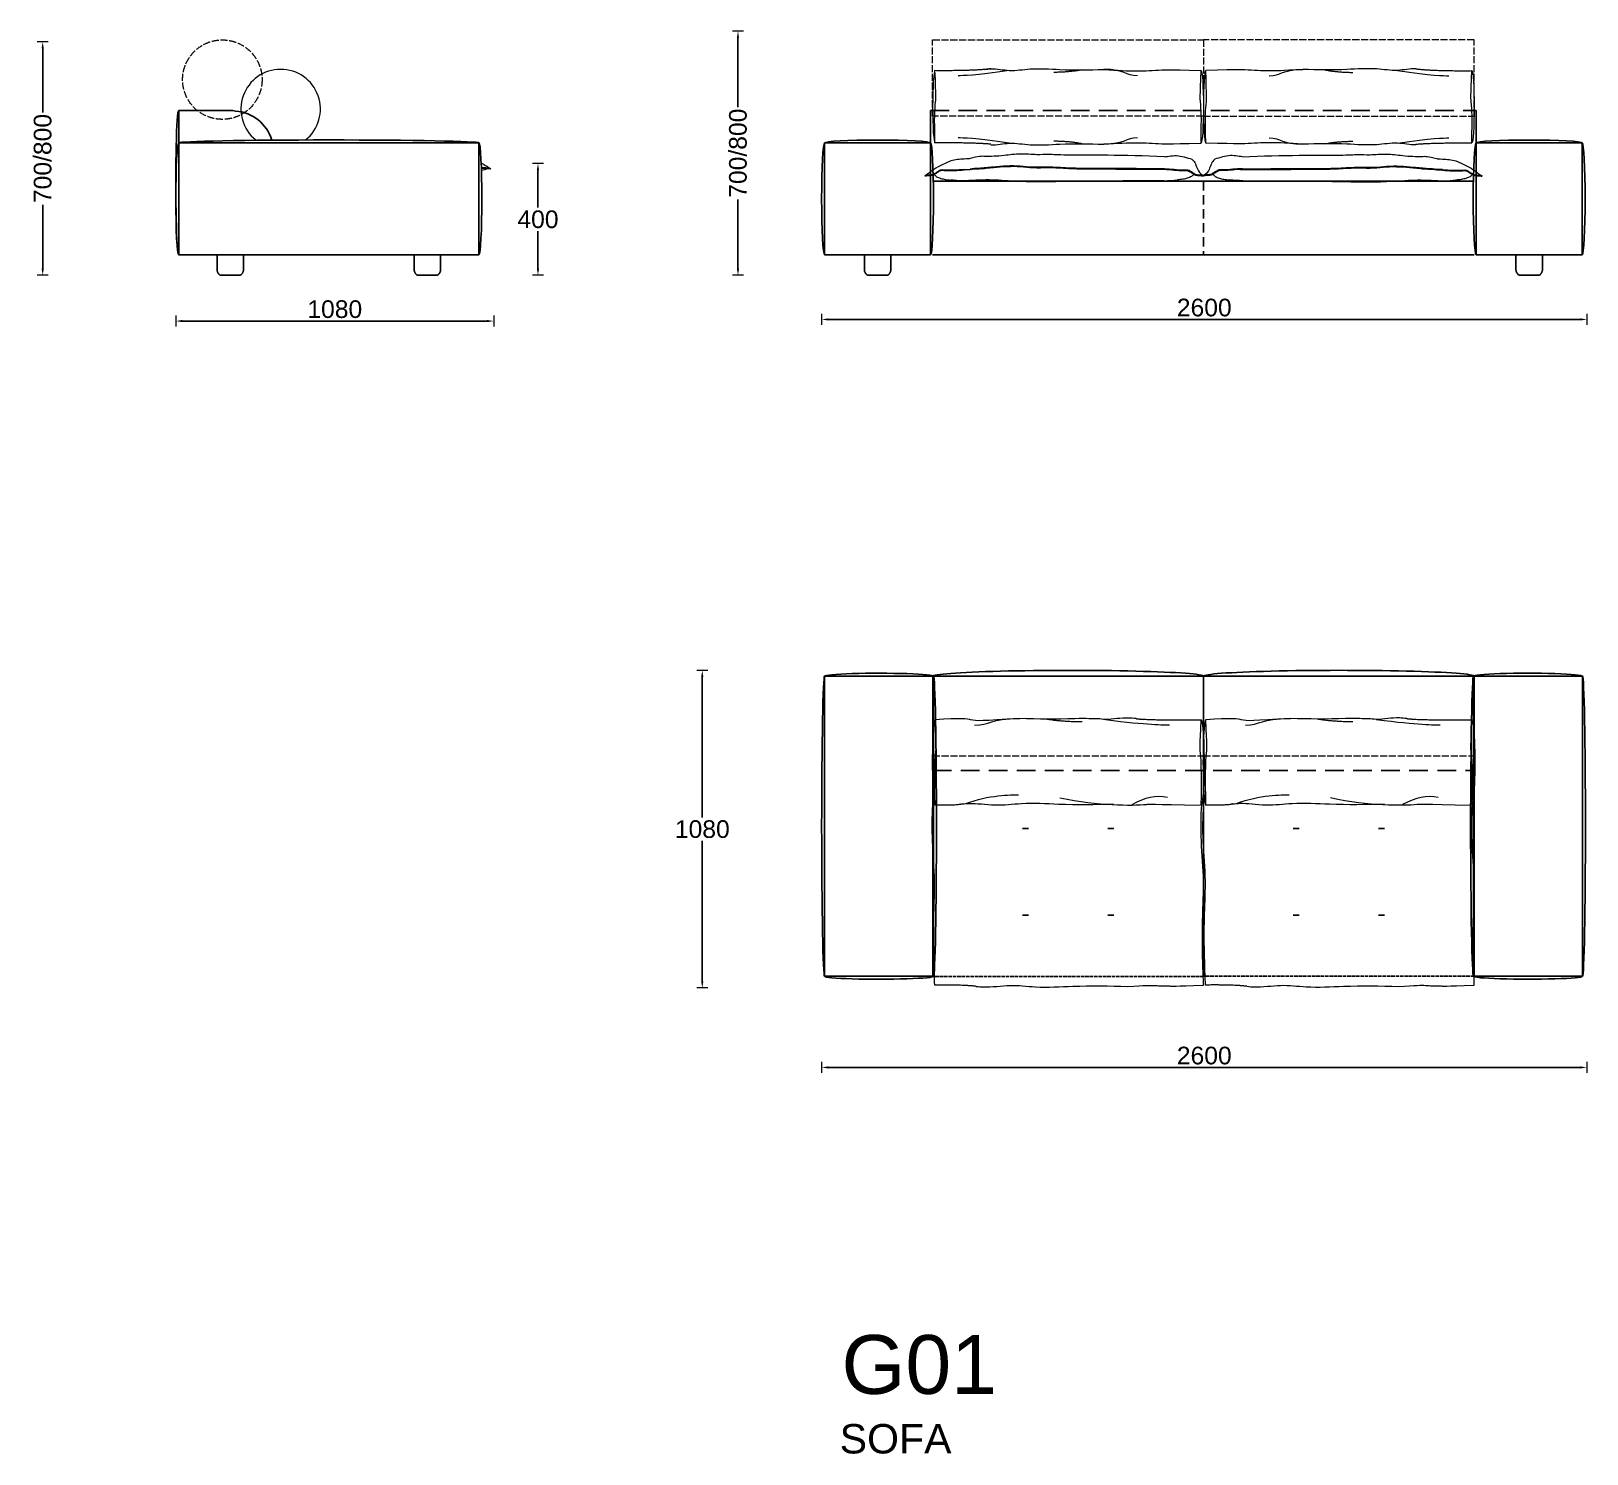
# Model space of a CAD drawing. Header units: millimetres. Extents: x 6668 to 47386, y -6732 to 35544.
# Drawn here: x 6800 to 12087, y 4254 to 9090 of the extents above; entities that cross this region are included whole.
import ezdxf

# ---------------------------------------------------------------- set-up
doc = ezdxf.new("R2010")
doc.units = ezdxf.units.MM
doc.linetypes.add('ACAD_ISO02W100', pattern=[15, 12, -3])
doc.linetypes.add('NASCOSTA', pattern=[9.525, 6.35, -3.175])
for name, color, linetype in [('_ARREDO', 7, 'Continuous'), ('LINEA', 7, 'Continuous'), ('TESTO', 1, 'Continuous')]:
    doc.layers.add(name, color=color, linetype=linetype)
for name, color, linetype, lineweight in [('_CUSCINO SEDUTA', 8, 'Continuous', 9), ('_QUOTE', 1, 'Continuous', 9), ('_RULLO', 8, 'Continuous', 9)]:
    doc.layers.add(name, color=color, linetype=linetype, lineweight=lineweight)
doc.styles.add('Arial', font='arial.ttf')
doc.styles.get("Standard").update_dxf_attribs({"font": 'arial.ttf'})
doc.dimstyles.new('1_1', dxfattribs={"dimscale": 15, "dimtxt": 4, "dimasz": 1.5, "dimexe": 1.25, "dimexo": 2, "dimtad": 1, "dimtih": 1, "dimtoh": 1, "dimdec": 0, "dimtxsty": 'Standard', "dimcen": 2.5, "dimclrd": 256, "dimclre": 256, "dimclrt": 256, "dimadec": 0, "dimazin": 0, "dimtfac": 1, "dimtdec": 0, "dimtmove": 0, "dimatfit": 3, "dimfxl": 1.25, "dimfxlon": 1, "dimlwe": 0, "dimarcsym": 0})

# ---------------------------------------------------------------- blocks, each defined once
blk = doc.blocks.new('armrest_38')
at = {"layer": '_ARREDO'}
for p, q in [((-19, -101.99), (-19, 0.01)), ((-19, -0.01), (18, 0.01)), ((18, -101.99), (18, 0.01)), ((-19, -101.99), (18, -101.99))]:
    blk.add_line(p, q, dxfattribs=at)
at = {"layer": '_ARREDO', "extrusion": (0, 0, -1)}
for centre, major_axis, ratio, start_param, end_param in [((-19, -50.99), (0, 51), 0.019608, 3.141593, 6.283185), ((-0.5, -101.99), (-18.5, 0), 0.054047, 3.14149, 6.304844)]:
    blk.add_ellipse(centre, major_axis=major_axis, ratio=ratio, start_param=start_param, end_param=end_param, dxfattribs=at)
at = {"layer": '_ARREDO'}
for centre, major_axis, ratio, start_param, end_param in [((-0.5, 0.01), (18.5, 0), 0.054047, -0.000103, 3.163251), ((18, -50.99), (0, 51), 0.019608, 3.141593, 6.283185)]:
    blk.add_ellipse(centre, major_axis=major_axis, ratio=ratio, start_param=start_param, end_param=end_param, dxfattribs=at)
blk = doc.blocks.new('*D324')
at = {"layer": '_QUOTE', "lineweight": 0, "transparency": 16777216}
for p, q in [((7291.6, 8122.9), (7291.6, 8085.4)), ((8371.9, 8122.9), (8371.9, 8085.4))]:
    blk.add_line(p, q, dxfattribs=at)
at = {"layer": '_QUOTE', "lineweight": -2, "transparency": 16777216}
blk.add_line((7314.1, 8104.1), (8349.4, 8104.1), dxfattribs=at)
at = {"layer": '_QUOTE', "transparency": 16777216}
for points in [[(7314.1, 8107.9), (7314.1, 8100.4), (7291.6, 8104.1)], [(8349.4, 8107.9), (8349.4, 8100.4), (8371.9, 8104.1)]]:
    blk.add_solid(points, dxfattribs=at)
at = {"layer": 'Defpoints', "color": 0, "transparency": 16777216}
for p in [(8371.9, 8617.3), (7291.6, 8574.8), (8371.9, 8104.1)]:
    blk.add_point(p, dxfattribs=at)
at = {"layer": '_QUOTE', "transparency": 16777216, "insert": (7831.8, 8144.2), "char_height": 60, "attachment_point": 5}
blk.add_mtext('1080', dxfattribs=at)
blk = doc.blocks.new('*D216')
at = {"layer": '_QUOTE', "lineweight": 0, "transparency": 16777216}
for p, q in [((9486.3, 5586), (9486.3, 5548.5)), ((12086.6, 5586), (12086.6, 5548.5))]:
    blk.add_line(p, q, dxfattribs=at)
at = {"layer": '_QUOTE', "lineweight": -2, "transparency": 16777216}
blk.add_line((9508.8, 5567.3), (12064.1, 5567.3), dxfattribs=at)
at = {"layer": '_QUOTE', "transparency": 16777216}
for points in [[(9508.8, 5571), (9508.8, 5563.5), (9486.3, 5567.3)], [(12064.1, 5571), (12064.1, 5563.5), (12086.6, 5567.3)]]:
    blk.add_solid(points, dxfattribs=at)
at = {"layer": 'Defpoints', "color": 0, "transparency": 16777216}
for p in [(9486.3, 6387.1), (12086.6, 6387.3), (12086.6, 5567.3)]:
    blk.add_point(p, dxfattribs=at)
at = {"layer": '_QUOTE', "transparency": 16777216, "insert": (10786.4, 5607.3), "char_height": 60, "attachment_point": 5}
blk.add_mtext('2600', dxfattribs=at)
blk = doc.blocks.new('*D217')
at = {"layer": '_QUOTE', "lineweight": 0, "transparency": 16777216}
for p, q in [((9486.3, 8128.4), (9486.3, 8090.9)), ((12086.6, 8128.4), (12086.6, 8090.9))]:
    blk.add_line(p, q, dxfattribs=at)
at = {"layer": '_QUOTE', "lineweight": -2, "transparency": 16777216}
blk.add_line((9508.8, 8109.6), (12064.1, 8109.6), dxfattribs=at)
at = {"layer": '_QUOTE', "transparency": 16777216}
for points in [[(9508.8, 8113.4), (9508.8, 8105.9), (9486.3, 8109.6)], [(12064.1, 8113.4), (12064.1, 8105.9), (12086.6, 8109.6)]]:
    blk.add_solid(points, dxfattribs=at)
at = {"layer": 'Defpoints', "color": 0, "transparency": 16777216}
for p in [(9486.3, 8929.4), (12086.6, 8929.6), (12086.6, 8109.6)]:
    blk.add_point(p, dxfattribs=at)
at = {"layer": '_QUOTE', "transparency": 16777216, "insert": (10786.4, 8149.7), "char_height": 60, "attachment_point": 5}
blk.add_mtext('2600', dxfattribs=at)
blk = doc.blocks.new('*D218')
at = {"layer": '_QUOTE', "lineweight": 0, "transparency": 16777216}
for p, q in [((9099.4, 6916.8), (9061.9, 6916.8)), ((9099.4, 5837.3), (9061.9, 5837.3))]:
    blk.add_line(p, q, dxfattribs=at)
at = {"layer": '_QUOTE', "lineweight": -2, "transparency": 16777216}
for p, q in [((9080.7, 6894.3), (9080.7, 6417.1)), ((9080.7, 5859.8), (9080.7, 6337))]:
    blk.add_line(p, q, dxfattribs=at)
at = {"layer": '_QUOTE', "transparency": 16777216}
for points in [[(9076.9, 6894.3), (9084.4, 6894.3), (9080.7, 6916.8)], [(9076.9, 5859.8), (9084.4, 5859.8), (9080.7, 5837.3)]]:
    blk.add_solid(points, dxfattribs=at)
at = {"layer": 'Defpoints', "color": 0, "transparency": 16777216}
for p in [(10348.1, 6916.8), (9080.7, 5837.3), (10213.2, 5837.3)]:
    blk.add_point(p, dxfattribs=at)
at = {"layer": '_QUOTE', "transparency": 16777216, "insert": (9080.7, 6377), "char_height": 60, "attachment_point": 5}
blk.add_mtext('1080', dxfattribs=at)
blk = doc.blocks.new('*D353')
at = {"layer": '_QUOTE', "lineweight": 0, "transparency": 16777216}
for p, q in [((6858.1, 9053.5), (6820.6, 9053.5)), ((6858.1, 8259.7), (6820.6, 8259.7))]:
    blk.add_line(p, q, dxfattribs=at)
at = {"layer": '_QUOTE', "lineweight": -2, "transparency": 16777216}
for p, q in [((6839.3, 9031), (6839.3, 8813.5)), ((6839.3, 8282.2), (6839.3, 8499.7))]:
    blk.add_line(p, q, dxfattribs=at)
at = {"layer": '_QUOTE', "transparency": 16777216}
for points in [[(6835.6, 9031), (6843.1, 9031), (6839.3, 9053.5)], [(6835.6, 8282.2), (6843.1, 8282.2), (6839.3, 8259.7)]]:
    blk.add_solid(points, dxfattribs=at)
at = {"layer": 'Defpoints', "color": 0, "transparency": 16777216}
for p in [(7409.4, 9053.5), (6839.3, 8259.7), (7636.8, 8259.7)]:
    blk.add_point(p, dxfattribs=at)
at = {"layer": '_QUOTE', "transparency": 16777216, "insert": (6839.3, 8656.6), "char_height": 60, "attachment_point": 5, "rotation": 90}
blk.add_mtext('700/800', dxfattribs=at)
blk = doc.blocks.new('*D258')
at = {"layer": '_QUOTE', "lineweight": 0, "transparency": 16777216}
for p, q in [((9220.7, 9089.6), (9183.2, 9089.6)), ((9220.7, 8259.7), (9183.2, 8259.7))]:
    blk.add_line(p, q, dxfattribs=at)
at = {"layer": '_QUOTE', "lineweight": -2, "transparency": 16777216}
for p, q in [((9202, 9067.1), (9202, 8831.5)), ((9202, 8282.2), (9202, 8517.8))]:
    blk.add_line(p, q, dxfattribs=at)
at = {"layer": '_QUOTE', "transparency": 16777216}
for points in [[(9198.2, 9067.1), (9205.7, 9067.1), (9202, 9089.6)], [(9198.2, 8282.2), (9205.7, 8282.2), (9202, 8259.7)]]:
    blk.add_solid(points, dxfattribs=at)
at = {"layer": 'Defpoints', "color": 0, "transparency": 16777216}
for p in [(9772.1, 9089.6), (9202, 8259.7), (9964.4, 8259.7)]:
    blk.add_point(p, dxfattribs=at)
at = {"layer": '_QUOTE', "transparency": 16777216, "insert": (9202, 8674.7), "char_height": 60, "attachment_point": 5, "rotation": 90}
blk.add_mtext('700/800', dxfattribs=at)
blk = doc.blocks.new('*D231')
at = {"layer": '_QUOTE', "lineweight": 0, "transparency": 16777216}
for p, q in [((8541.1, 8639.7), (8503.6, 8639.7)), ((8541.1, 8259.7), (8503.6, 8259.7))]:
    blk.add_line(p, q, dxfattribs=at)
at = {"layer": '_QUOTE', "lineweight": -2, "transparency": 16777216}
for p, q in [((8522.3, 8617.2), (8522.3, 8489.7)), ((8522.3, 8282.2), (8522.3, 8409.7))]:
    blk.add_line(p, q, dxfattribs=at)
at = {"layer": '_QUOTE', "transparency": 16777216}
for points in [[(8518.6, 8617.2), (8526.1, 8617.2), (8522.3, 8639.7)], [(8518.6, 8282.2), (8526.1, 8282.2), (8522.3, 8259.7)]]:
    blk.add_solid(points, dxfattribs=at)
at = {"layer": 'Defpoints', "color": 0, "transparency": 16777216}
for p in [(9503.3, 8639.7), (8522.3, 8259.7), (9503.3, 8259.7)]:
    blk.add_point(p, dxfattribs=at)
at = {"layer": '_QUOTE', "transparency": 16777216, "insert": (8522.3, 8449.7), "char_height": 60, "attachment_point": 5}
blk.add_mtext('400', dxfattribs=at)
blk = doc.blocks.new('PIEDINO MIAMI SOFT_PANAMA H7CM')
at = {"color": 0, "linetype": 'ByBlock', "lineweight": -2}
for points in [[(45, 0), (-45, 0)], [(-45, 0), (-45, -50.4)], [(-45, -50.4), (-45, -51.2), (-44.9, -52), (-44.8, -52.9), (-44.7, -53.7), (-44.5, -54.5), (-44.4, -55.3), (-44.2, -56.1), (-43.9, -56.9), (-43.7, -57.7), (-43.4, -58.5), (-43.1, -59.3), (-42.7, -60), (-42.4, -60.8), (-42, -61.5), (-41.6, -62.2), (-41.1, -63), (-40.7, -63.6), (-40.2, -64.3), (-39.7, -65), (-39.1, -65.6), (-38.6, -66.2), (-38, -66.8), (-37.4, -67.4), (-36.8, -68), (-36.1, -68.5), (-35.5, -69), (-34.8, -69.5), (-34.1, -70)], [(34.1, -70), (34.8, -69.5), (35.5, -69), (36.1, -68.5), (36.8, -68), (37.4, -67.4), (38, -66.8), (38.6, -66.2), (39.1, -65.6), (39.7, -65), (40.2, -64.3), (40.7, -63.6), (41.1, -63), (41.6, -62.2), (42, -61.5), (42.4, -60.8), (42.7, -60), (43.1, -59.3), (43.4, -58.5), (43.7, -57.7), (43.9, -56.9), (44.2, -56.1), (44.4, -55.3), (44.5, -54.5), (44.7, -53.7), (44.8, -52.9), (44.9, -52), (45, -51.2), (45, -50.4)], [(45, -50.4), (45, 0)], [(-34.1, -70), (34.1, -70)]]:
    blk.add_lwpolyline(points, dxfattribs=at)

msp = doc.modelspace()

# ---------------------------------------------------------------- linework, layer by layer
at = {"layer": '_ARREDO'}
for p, q in [((7301.6, 8819.4), (7301.6, 8329.7)), ((7301.6, 8819.4), (7463, 8819.4)), ((9856.3, 8709.5), (9856.3, 8819.4)), ((11710.5, 8819.4), (11710.5, 8709.5)), ((8321.6, 8709.7), (7301.6, 8709.7)), ((7301.6, 8709.7), (7301.6, 8329.7)), ((8321.6, 8709.7), (8321.6, 8329.7)), ((9856.3, 8709.5), (9496.3, 8709.5)), ((9496.3, 8709.5), (9496.3, 8329.7)), ((9496.3, 8329.7), (9496.3, 8709.5)), ((9496.3, 8709.5), (9856.3, 8709.5)), ((9856.3, 8709.5), (9856.3, 8329.7)), ((9856.3, 8709.5), (9856.3, 8329.7)), ((11710.5, 8709.5), (12070.5, 8709.5)), ((11710.5, 8709.5), (11710.5, 8329.7)), ((12070.5, 8709.5), (11710.5, 8709.5)), ((11710.5, 8709.5), (11710.5, 8329.7)), ((12070.5, 8709.5), (12070.5, 8329.7)), ((12070.5, 8329.7), (12070.5, 8709.5)), ((9863.4, 8579.7), (10783.4, 8579.7)), ((11703.4, 8579.7), (10783.4, 8579.7)), ((9856.3, 8329.7), (9496.3, 8329.7)), ((9863.4, 8329.7), (10783.4, 8329.7)), ((11703.4, 8329.7), (10783.4, 8329.7)), ((11710.5, 8329.7), (12070.5, 8329.7))]:
    msp.add_line(p, q, dxfattribs=at)
at = {"layer": '_ARREDO', "linetype": 'NASCOSTA', "ltscale": 10}
msp.add_line((9856.3, 8819.4), (11710.5, 8819.4), dxfattribs=at)
at = {"layer": '_ARREDO', "linetype": 'NASCOSTA', "ltscale": 5}
msp.add_line((10783.4, 8579.7), (10783.4, 8329.7), dxfattribs=at)
at = {"layer": '_ARREDO', "linetype": 'ACAD_ISO02W100'}
for p, q in [((10783.9, 5876.9), (9863.9, 5876.9)), ((11703.9, 5877), (10783.9, 5877))]:
    msp.add_line(p, q, dxfattribs=at)
at = {"layer": '_ARREDO'}
for points in [[(7301.6, 8819.4), (7485.4, 8819.4)], [(7495, 8817.9), (7485.4, 8819.4)]]:
    msp.add_lwpolyline(points, dxfattribs=at)
msp.add_lwpolyline([(8321.6, 8329.7), (7301.6, 8329.7), (7301.6, 8709.7), (8321.6, 8709.7)], close=True, dxfattribs=at)
at = {"layer": '_ARREDO', "linetype": 'NASCOSTA', "ltscale": 10}
msp.add_lwpolyline([(9863.9, 6576.7), (11705.5, 6576.7)], dxfattribs=at)
at = {"layer": '_ARREDO'}
msp.add_arc((7484.7, 8680), 138.3, 16.3327, 85.719, dxfattribs=at)
for centre, major_axis, ratio, start_param, end_param in [((7301.6, 8574.8), (0, 244.6), 0.040884, 0, 3.141593), ((11710.5, 8519.6), (0, -189.9), 0.052652, 3.141593, 6.283185), ((11890.5, 8709.5), (-180, 0), 0.055556, 3.141593, 6.283185), ((12070.5, 8519.6), (0, 189.9), 0.052652, 3.141593, 6.283185)]:
    msp.add_ellipse(centre, major_axis=major_axis, ratio=ratio, start_param=start_param, end_param=end_param, dxfattribs=at)
at = {"layer": '_ARREDO', "extrusion": (0, 0, -1)}
for centre, major_axis, ratio in [((7301.6, 8519.7), (0, 190), 0.052632), ((7811.6, 8709.7), (510, 0), 0.019608), ((8321.6, 8519.7), (0, -190), 0.052632), ((9496.3, 8519.6), (0, 189.9), 0.052652), ((9676.3, 8709.5), (180, 0), 0.055556), ((9856.3, 8519.6), (0, -189.9), 0.052652)]:
    msp.add_ellipse(centre, major_axis=major_axis, ratio=ratio, start_param=3.141593, end_param=6.283185, dxfattribs=at)
at = {"layer": '_CUSCINO SEDUTA'}
for p, q in [((9970.7, 8619.3), (9990.4, 8620.7)), ((11596.1, 8619.3), (11576.4, 8620.7))]:
    msp.add_line(p, q, dxfattribs=at)
for points in [[(10162, 8671.7), (10143.3, 8671.5), (10124.8, 8668.7), (10106, 8666.7)], [(10217.4, 8669.6), (10198.9, 8669.9), (10180.4, 8672.1), (10162, 8671.7)], [(10258.7, 8670.1), (10245, 8670.3), (10231.3, 8669.5), (10217.4, 8669.6)], [(10320.8, 8668.3), (10287.3, 8668.8), (10273, 8670), (10258.7, 8670.1)], [(11246, 8668.3), (11279.5, 8668.8), (11293.8, 8670), (11308.1, 8670.1)], [(11308.1, 8670.1), (11321.8, 8670.3), (11335.5, 8669.5), (11349.4, 8669.6)], [(11349.4, 8669.6), (11367.9, 8669.9), (11386.4, 8672.1), (11404.8, 8671.7)], [(11404.8, 8671.7), (11423.5, 8671.5), (11442, 8668.7), (11460.8, 8666.7)], [(8330.5, 8641.2), (8333.7, 8639.4), (8336.2, 8637.8), (8338.7, 8636.2)], [(8330.8, 8626.7), (8335.1, 8625.9), (8340.2, 8625.9), (8345, 8625.6)], [(8330.9, 8624.3), (8335.2, 8623.6), (8340.2, 8623.5), (8345, 8623.2)], [(8353.4, 8622.7), (8345, 8618.8), (8337.6, 8616.7), (8331, 8615.3)], [(8338.7, 8636.2), (8346.4, 8631.4), (8354.2, 8626.6), (8361.9, 8621.8)], [(8345, 8625.6), (8349.2, 8625.4), (8353.3, 8625), (8357.3, 8624.6)], [(8345, 8623.2), (8350.8, 8623), (8356.3, 8622.4), (8361.9, 8621.9)], [(9925.6, 8648.9), (9872.6, 8624.5), (9864.1, 8617.6), (9855.4, 8610.9)], [(9892, 8617.3), (9888.4, 8616.6), (9885.3, 8614.7), (9882.4, 8612.9)], [(9902.8, 8617.4), (9899, 8617.6), (9895.3, 8617.9), (9892, 8617.3)], [(9970.7, 8619.3), (9948.5, 8617.4), (9926.3, 8616), (9902.8, 8617.4)], [(9970.7, 8654.8), (9955.2, 8653.8), (9939.9, 8652.3), (9925.6, 8648.9)], [(9990.4, 8656.1), (9986.8, 8655.9), (9983.1, 8655.7), (9970.7, 8654.8)], [(9990.4, 8618.6), (9986.8, 8618.3), (9983.1, 8618), (9970.7, 8616.9)], [(10041.6, 8663.7), (10029.5, 8664.2), (10019.7, 8665.4), (9990.4, 8656.1)], [(10019.8, 8623.2), (10010, 8622.9), (10000.2, 8623), (9990.4, 8620.7)], [(10021.1, 8620.8), (10010.9, 8620.4), (10000.7, 8620.6), (9990.4, 8618.6)], [(10068.9, 8627.6), (10052.5, 8625.9), (10036.2, 8623.8), (10019.8, 8623.2)], [(10070.3, 8625.2), (10053.9, 8623.5), (10037.6, 8621.4), (10021.1, 8620.8)], [(10106, 8666.7), (10083, 8664.3), (10059.8, 8663.1), (10041.6, 8663.7)], [(10160.7, 8630.5), (10130.2, 8632.5), (10099.3, 8630.7), (10068.9, 8627.6)], [(10162, 8628), (10131.6, 8630.1), (10100.7, 8628.3), (10070.3, 8625.2)], [(10202.9, 8627), (10188.8, 8627.7), (10174.8, 8629.5), (10160.7, 8630.5)], [(10204.3, 8624.6), (10190.1, 8625.3), (10176.1, 8627.1), (10162, 8628)], [(10254, 8627), (10236.9, 8627), (10219.8, 8626.3), (10202.9, 8627)], [(10255.3, 8624.6), (10238.2, 8624.6), (10221.2, 8623.8), (10204.3, 8624.6)], [(10324.1, 8624.3), (10300.7, 8625.7), (10277.4, 8627.1), (10254, 8627)], [(10325.5, 8621.9), (10302, 8623.2), (10278.8, 8624.6), (10255.3, 8624.6)], [(10650.8, 8662.7), (10514.6, 8669.1), (10383.7, 8667.4), (10320.8, 8668.3)], [(10650.8, 8622), (10361.9, 8622.2), (10342.9, 8623.2), (10324.1, 8624.3)], [(10658.3, 8619.6), (10367.3, 8619.6), (10346.3, 8620.7), (10325.5, 8621.9)], [(10650.8, 8662.7), (10665.6, 8662.7), (10680.1, 8668.4), (10698.5, 8666.1)], [(10650.8, 8622), (10672.1, 8622.3), (10694.8, 8617.4), (10718.7, 8618.4)], [(10658.3, 8619.6), (10671.7, 8619.8), (10693.9, 8615), (10717.4, 8616)], [(10698.5, 8666.1), (10707.1, 8665), (10716.6, 8662.2), (10724.6, 8660.1)], [(10718.7, 8618.4), (10722.5, 8618.6), (10726.2, 8618.8), (10729.4, 8618.2)], [(10724.6, 8660.1), (10734.9, 8657.4), (10743.1, 8655.9), (10748.7, 8650.4)], [(10729.4, 8618.2), (10733.1, 8617.5), (10736.2, 8615.6), (10739.1, 8613.9)], [(10748.7, 8650.4), (10757.1, 8642.3), (10760, 8625.5), (10766.4, 8614.7)], [(10818.1, 8650.4), (10809.7, 8642.3), (10806.8, 8625.5), (10800.4, 8614.7)], [(10842.2, 8660.1), (10831.9, 8657.4), (10823.7, 8655.9), (10818.1, 8650.4)], [(10837.4, 8618.2), (10833.7, 8617.5), (10830.6, 8615.6), (10827.7, 8613.9)], [(10848.1, 8618.4), (10844.3, 8618.6), (10840.6, 8618.8), (10837.4, 8618.2)], [(10868.3, 8666.1), (10859.7, 8665), (10850.2, 8662.2), (10842.2, 8660.1)], [(10916, 8622), (10894.7, 8622.3), (10872, 8617.4), (10848.1, 8618.4)], [(10908.5, 8619.6), (10895.1, 8619.8), (10872.9, 8615), (10849.4, 8616)], [(10916, 8662.7), (10901.2, 8662.7), (10886.7, 8668.4), (10868.3, 8666.1)], [(10908.5, 8619.6), (11199.5, 8619.6), (11220.5, 8620.7), (11241.3, 8621.9)], [(10916, 8662.7), (11052.2, 8669.1), (11183.1, 8667.4), (11246, 8668.3)], [(10916, 8622), (11204.9, 8622.2), (11223.9, 8623.2), (11242.7, 8624.3)], [(11241.3, 8621.9), (11264.8, 8623.2), (11288, 8624.6), (11311.5, 8624.6)], [(11242.7, 8624.3), (11266.1, 8625.7), (11289.4, 8627.1), (11312.8, 8627)], [(11311.5, 8624.6), (11328.6, 8624.6), (11345.6, 8623.8), (11362.5, 8624.6)], [(11312.8, 8627), (11329.9, 8627), (11347, 8626.3), (11363.9, 8627)], [(11362.5, 8624.6), (11376.7, 8625.3), (11390.7, 8627.1), (11404.8, 8628)], [(11363.9, 8627), (11378, 8627.7), (11392, 8629.5), (11406.1, 8630.5)], [(11404.8, 8628), (11435.2, 8630.1), (11466.1, 8628.3), (11496.5, 8625.2)], [(11406.1, 8630.5), (11436.6, 8632.5), (11467.5, 8630.7), (11497.9, 8627.6)], [(11460.8, 8666.7), (11483.8, 8664.3), (11507, 8663.1), (11525.2, 8663.7)], [(11496.5, 8625.2), (11512.9, 8623.5), (11529.2, 8621.4), (11545.7, 8620.8)], [(11497.9, 8627.6), (11514.3, 8625.9), (11530.6, 8623.8), (11547, 8623.2)], [(11525.2, 8663.7), (11537.3, 8664.2), (11547.1, 8665.4), (11576.4, 8656.1)], [(11545.7, 8620.8), (11555.9, 8620.4), (11566.1, 8620.6), (11576.4, 8618.6)], [(11547, 8623.2), (11556.8, 8622.9), (11566.6, 8623), (11576.4, 8620.7)], [(11576.4, 8656.1), (11580, 8655.9), (11583.7, 8655.7), (11596.1, 8654.8)], [(11576.4, 8618.6), (11580, 8618.3), (11583.7, 8618), (11596.1, 8616.9)], [(11596.1, 8654.8), (11611.6, 8653.8), (11626.9, 8652.3), (11641.2, 8648.9)], [(11596.1, 8619.3), (11618.3, 8617.4), (11640.5, 8616), (11664, 8617.4)], [(11641.2, 8648.9), (11694.2, 8624.5), (11702.7, 8617.6), (11711.4, 8610.9)], [(11664, 8617.4), (11667.8, 8617.6), (11671.5, 8617.9), (11674.8, 8617.3)], [(11674.8, 8617.3), (11678.4, 8616.6), (11681.5, 8614.7), (11684.4, 8612.9)], [(9855.4, 8610.9), (9849.1, 8606), (9842.7, 8601.3), (9836.4, 8596.5)], [(9850.3, 8600.3), (9845.5, 8600), (9840.9, 8599.4), (9836.4, 8598.9)], [(9850.3, 8597.9), (9845.5, 8597.6), (9840.9, 8597.1), (9836.4, 8596.5)], [(9863.5, 8601.8), (9859.7, 8600.6), (9854.8, 8600.6), (9850.3, 8600.3)], [(9863.5, 8599.5), (9859.7, 8598.3), (9854.8, 8598.2), (9850.3, 8597.9)], [(9872.7, 8606.9), (9869.9, 8605), (9867.1, 8602.9), (9863.5, 8601.8)], [(9872.7, 8604.6), (9869.9, 8602.7), (9867.1, 8600.6), (9863.5, 8599.5)], [(9869.7, 8602.5), (9871.6, 8599.7), (9873.7, 8596.9), (9876.9, 8594.8)], [(9882.4, 8612.9), (9879, 8610.9), (9875.8, 8609), (9872.7, 8606.9)], [(9882.4, 8610.6), (9879, 8608.6), (9875.8, 8606.7), (9872.7, 8604.6)], [(9876.9, 8594.8), (9880.7, 8592.3), (9886.2, 8590.8), (9891.5, 8589.2)], [(9892, 8615), (9888.4, 8614.3), (9885.3, 8612.3), (9882.4, 8610.6)], [(9891.5, 8589.2), (9896.4, 8587.7), (9901.1, 8586.2), (9906.1, 8585.3)], [(9902.8, 8615), (9899, 8615.3), (9895.3, 8615.6), (9892, 8615)], [(9970.7, 8616.9), (9948.5, 8615), (9926.3, 8613.6), (9902.8, 8615)], [(9906.1, 8585.3), (9912.1, 8584.1), (9918.5, 8583.8), (9925, 8583.5)], [(9964.1, 8580.2), (9951.1, 8581.2), (9938, 8582.3), (9925, 8583.5)], [(10055.3, 8583.6), (10025, 8584), (9994.5, 8582), (9964.1, 8580.2)], [(10141.5, 8579.1), (10112.8, 8580.7), (10084.1, 8583.3), (10055.3, 8583.6)], [(10301.9, 8578), (10248.6, 8576.5), (10194.9, 8576.2), (10141.5, 8579.1)], [(10649.5, 8580.6), (10354.4, 8579.9), (10328.3, 8578.8), (10301.9, 8578)], [(10649.5, 8580.6), (10664.7, 8581.7), (10680, 8583), (10695.2, 8584.3)], [(10714, 8586.1), (10708, 8585), (10701.6, 8584.6), (10695.2, 8584.3)], [(10728.6, 8590), (10723.8, 8588.6), (10719, 8587), (10714, 8586.1)], [(10717.4, 8616), (10721.1, 8616.1), (10724.8, 8616.4), (10728.1, 8615.8)], [(10728.1, 8615.8), (10731.8, 8615.1), (10734.8, 8613.2), (10737.8, 8611.4)], [(10743.2, 8595.6), (10739.5, 8593.1), (10733.9, 8591.6), (10728.6, 8590)], [(10737.8, 8611.4), (10741.2, 8609.4), (10744.3, 8607.5), (10747.5, 8605.4)], [(10739.1, 8613.9), (10742.5, 8611.8), (10745.7, 8609.9), (10748.8, 8607.8)], [(10750.5, 8603.3), (10748.4, 8600.5), (10746.5, 8597.7), (10743.2, 8595.6)], [(10747.5, 8605.4), (10750.2, 8603.5), (10753, 8601.4), (10756.6, 8600.3)], [(10748.8, 8607.8), (10751.6, 8605.9), (10754.4, 8603.8), (10758, 8602.7)], [(10756.6, 8600.3), (10760.5, 8599.1), (10765.2, 8599.1), (10769.8, 8598.8)], [(10758, 8602.7), (10761.8, 8601.5), (10766.6, 8601.5), (10771.2, 8601.2)], [(10766.4, 8614.7), (10771, 8606.9), (10777.4, 8602.1), (10783.8, 8597.3)], [(10769.8, 8598.8), (10774.6, 8598.5), (10779.1, 8597.9), (10783.7, 8597.3)], [(10771.2, 8601.2), (10774, 8601), (10776.9, 8600.7), (10779.7, 8600.4)], [(10800.4, 8614.7), (10795.8, 8606.9), (10789.4, 8602.1), (10783, 8597.3)], [(10797, 8598.8), (10792.2, 8598.5), (10787.7, 8597.9), (10783.1, 8597.3)], [(10795.6, 8601.2), (10792.8, 8601), (10789.9, 8600.7), (10787.1, 8600.4)], [(10808.8, 8602.7), (10805, 8601.5), (10800.2, 8601.5), (10795.6, 8601.2)], [(10810.2, 8600.3), (10806.3, 8599.1), (10801.6, 8599.1), (10797, 8598.8)], [(10818, 8607.8), (10815.2, 8605.9), (10812.4, 8603.8), (10808.8, 8602.7)], [(10819.3, 8605.4), (10816.6, 8603.5), (10813.8, 8601.4), (10810.2, 8600.3)], [(10816.3, 8603.3), (10818.4, 8600.5), (10820.3, 8597.7), (10823.6, 8595.6)], [(10827.7, 8613.9), (10824.3, 8611.8), (10821.1, 8609.9), (10818, 8607.8)], [(10829, 8611.4), (10825.6, 8609.4), (10822.5, 8607.5), (10819.3, 8605.4)], [(10823.6, 8595.6), (10827.3, 8593.1), (10832.9, 8591.6), (10838.2, 8590)], [(10838.7, 8615.8), (10835, 8615.1), (10832, 8613.2), (10829, 8611.4)], [(10838.2, 8590), (10843, 8588.6), (10847.8, 8587), (10852.8, 8586.1)], [(10849.4, 8616), (10845.7, 8616.1), (10842, 8616.4), (10838.7, 8615.8)], [(10852.8, 8586.1), (10858.8, 8585), (10865.2, 8584.6), (10871.6, 8584.3)], [(10917.3, 8580.6), (10902.1, 8581.7), (10886.8, 8583), (10871.6, 8584.3)], [(10917.3, 8580.6), (11212.4, 8579.9), (11238.5, 8578.8), (11264.9, 8578)], [(11264.9, 8578), (11318.2, 8576.5), (11371.9, 8576.2), (11425.3, 8579.1)], [(11425.3, 8579.1), (11454, 8580.7), (11482.7, 8583.3), (11511.5, 8583.6)], [(11511.5, 8583.6), (11541.8, 8584), (11572.3, 8582), (11602.7, 8580.2)], [(11596.1, 8616.9), (11618.3, 8615), (11640.5, 8613.6), (11664, 8615)], [(11602.7, 8580.2), (11615.7, 8581.2), (11628.8, 8582.3), (11641.8, 8583.5)], [(11660.7, 8585.3), (11654.7, 8584.1), (11648.3, 8583.8), (11641.8, 8583.5)], [(11675.3, 8589.2), (11670.4, 8587.7), (11665.7, 8586.2), (11660.7, 8585.3)], [(11664, 8615), (11667.8, 8615.3), (11671.5, 8615.6), (11674.8, 8615)], [(11674.8, 8615), (11678.4, 8614.3), (11681.5, 8612.3), (11684.4, 8610.6)], [(11689.9, 8594.8), (11686.1, 8592.3), (11680.6, 8590.8), (11675.3, 8589.2)], [(11684.4, 8612.9), (11687.8, 8610.9), (11691, 8609), (11694.1, 8606.9)], [(11684.4, 8610.6), (11687.8, 8608.6), (11691, 8606.7), (11694.1, 8604.6)], [(11697.1, 8602.5), (11695.2, 8599.7), (11693.1, 8596.9), (11689.9, 8594.8)], [(11694.1, 8606.9), (11696.9, 8605), (11699.7, 8602.9), (11703.3, 8601.8)], [(11694.1, 8604.6), (11696.9, 8602.7), (11699.7, 8600.6), (11703.3, 8599.5)], [(11703.3, 8601.8), (11707.1, 8600.6), (11712, 8600.6), (11716.5, 8600.3)], [(11703.3, 8599.5), (11707.1, 8598.3), (11712, 8598.2), (11716.5, 8597.9)], [(11711.4, 8610.9), (11717.7, 8606), (11724.1, 8601.3), (11730.4, 8596.5)], [(11716.5, 8600.3), (11721.3, 8600), (11725.9, 8599.4), (11730.4, 8598.9)], [(11716.5, 8597.9), (11721.3, 8597.6), (11725.9, 8597.1), (11730.4, 8596.5)]]:
    msp.add_open_spline(points, degree=3, dxfattribs=at)
at = {"layer": '_RULLO', "linetype": 'ACAD_ISO02W100', "ltscale": 2}
for points in [[(9863.4, 9059.7), (10783.4, 9059.7), (10783.4, 8800.4), (9863.4, 8800.4)], [(11703.4, 9059.7), (10783.4, 9059.7), (10783.4, 8800.4), (11703.4, 8800.4)], [(9863.9, 6896.7), (9863.9, 6626.7), (10783.9, 6626.7), (10783.9, 6896.7)], [(10783.9, 6896.9), (10783.9, 6626.9), (11703.9, 6626.9), (11703.9, 6896.9)]]:
    msp.add_lwpolyline(points, close=True, dxfattribs=at)
msp.add_circle((7449.7, 8924.7), 135, dxfattribs=at)
at = {"layer": '_RULLO'}
msp.add_arc((7648, 8824.7), 135, 308.859, 231.1582, dxfattribs=at)
for centre, major_axis, ratio, start_param, end_param in [((9871.4, 8832.3), (0, -122.9), 0.065265, 3.141593, 6.283185), ((10791.4, 8832.9), (0, 122.6), 0.065432, -0.000114, 3.139138), ((9872.1, 6603.7), (0, 145.1), 0.069077, 0, 3.141593), ((10792.1, 6603.9), (0, 145.1), 0.069077, 0, 3.141593)]:
    msp.add_ellipse(centre, major_axis=major_axis, ratio=ratio, start_param=start_param, end_param=end_param, dxfattribs=at)
at = {"layer": '_RULLO', "extrusion": (0, 0, -1)}
for centre, major_axis, ratio, start_param, end_param in [((10775.4, 8832.9), (0, 122.6), 0.065432, -0.000114, 3.139138), ((11695.4, 8832.3), (0, -122.9), 0.065265, 3.141593, 6.283185), ((10775.7, 6603.4), (0, 145.1), 0.069077, 0, 3.141593), ((11695.7, 6603.6), (0, 145.1), 0.069077, 0, 3.141593)]:
    msp.add_ellipse(centre, major_axis=major_axis, ratio=ratio, start_param=start_param, end_param=end_param, dxfattribs=at)
at = {"layer": '_RULLO', "lineweight": 9}
for points, degree in [([(10061, 8961.5), (10003.5, 8954.1), (9871.4, 8955.2)], 2), ([(9873.5, 8849.9), (9874, 8856.7), (9875.1, 8863.6), (9871.4, 8955.2)], 3), ([(10124, 8956.2), (10006.3, 8938), (9966.1, 8938), (9949.8, 8938)], 3), ([(10040.9, 8959.3), (10047.9, 8960.5), (10054.5, 8961.2), (10061, 8961.5)], 3), ([(10061, 8961.5), (10082.1, 8962.2), (10103, 8957.1), (10124, 8956.2)], 3), ([(10124, 8956.2), (10147.2, 8955.2), (10170.7, 8959.3), (10194.3, 8961)], 3), ([(10194.3, 8961), (10227.9, 8963.3), (10261.8, 8960.7), (10295.6, 8959.2)], 3), ([(10370.3, 8957.9), (10326.3, 8949.4), (10275.6, 8949.4)], 2), ([(10295.6, 8959.2), (10345.5, 8957.1), (10395.4, 8957.7), (10445, 8959.7)], 3), ([(10445, 8959.7), (10540, 8952.2), (10581.4, 8953.7), (10642.7, 8958.1)], 3), ([(10559.7, 8937.6), (10518.3, 8937.6), (10518.3, 8959.7), (10445, 8959.7)], 3), ([(10642.7, 8958.1), (10648.1, 8958.7), (10653.6, 8959.3), (10775.4, 8955.4)], 3), ([(10773.3, 8850.1), (10772.8, 8857), (10772.3, 8863.8), (10775.4, 8955.4)], 3), ([(10924.1, 8958.1), (10918.7, 8958.7), (10913.2, 8959.3), (10791.4, 8955.4)], 3), ([(10793.5, 8850.1), (10794, 8857), (10794.5, 8863.8), (10791.4, 8955.4)], 3), ([(11121.8, 8959.7), (11026.8, 8952.2), (10985.4, 8953.7), (10924.1, 8958.1)], 3), ([(11007.1, 8937.6), (11048.5, 8937.6), (11048.5, 8959.7), (11121.8, 8959.7)], 3), ([(11271.2, 8959.2), (11221.3, 8957.1), (11171.4, 8957.7), (11121.8, 8959.7)], 3), ([(11196.5, 8957.9), (11240.5, 8949.4), (11291.2, 8949.4)], 2), ([(11372.5, 8961), (11338.9, 8963.3), (11305, 8960.7), (11271.2, 8959.2)], 3), ([(11442.8, 8956.2), (11419.6, 8955.2), (11396.1, 8959.3), (11372.5, 8961)], 3), ([(11505.8, 8961.5), (11484.7, 8962.2), (11463.8, 8957.1), (11442.8, 8956.2)], 3), ([(11442.8, 8956.2), (11560.5, 8938), (11600.7, 8938), (11617, 8938)], 3), ([(11505.8, 8961.5), (11563.3, 8954.1), (11695.4, 8955.2)], 2), ([(11693.3, 8849.9), (11692.8, 8856.7), (11691.7, 8863.6), (11695.4, 8955.2)], 3), ([(9871.4, 8709.5), (9869.1, 8802.5), (9870.5, 8817.8), (9873.5, 8849.9)], 3), ([(10775.4, 8709.2), (10777.6, 8806.3), (10776.2, 8819.7), (10773.3, 8850.1)], 3), ([(10791.4, 8709.2), (10789.2, 8806.3), (10790.6, 8819.7), (10793.5, 8850.1)], 3), ([(11695.4, 8709.5), (11697.7, 8802.5), (11696.3, 8817.8), (11693.3, 8849.9)], 3), ([(10124, 8708.4), (10006.3, 8726.6), (9966.1, 8726.6), (9949.8, 8726.6)], 3), ([(10559.7, 8727.1), (10518.3, 8727.1), (10518.3, 8705), (10445, 8705)], 3), ([(11007.1, 8727.1), (11048.5, 8727.1), (11048.5, 8705), (11121.8, 8705)], 3), ([(11442.8, 8708.4), (11560.5, 8726.6), (11600.7, 8726.6), (11617, 8726.6)], 3), ([(10061, 8705.3), (10003.5, 8710.5), (9871.4, 8709.5)], 2), ([(10061, 8703.1), (10082.1, 8702.4), (10103, 8707.5), (10124, 8708.4)], 3), ([(10124, 8708.4), (10147.2, 8709.4), (10170.7, 8705.3), (10194.3, 8703.6)], 3), ([(10194.3, 8703.6), (10227.9, 8701.3), (10261.8, 8704), (10295.6, 8705.4)], 3), ([(10370.3, 8706.7), (10326.3, 8715.2), (10275.6, 8715.2)], 2), ([(10295.6, 8705.4), (10345.5, 8707.5), (10395.4, 8707), (10445, 8705)], 3), ([(10445, 8705), (10540, 8712.5), (10581.4, 8710.9), (10642.7, 8706.6)], 3), ([(10642.7, 8706.6), (10648.1, 8706), (10653.6, 8705.4), (10775.4, 8709.2)], 3), ([(10924.1, 8706.6), (10918.7, 8706), (10913.2, 8705.4), (10791.4, 8709.2)], 3), ([(11121.8, 8705), (11026.8, 8712.5), (10985.4, 8710.9), (10924.1, 8706.6)], 3), ([(11271.2, 8705.4), (11221.3, 8707.5), (11171.4, 8707), (11121.8, 8705)], 3), ([(11196.5, 8706.7), (11240.5, 8715.2), (11291.2, 8715.2)], 2), ([(11372.5, 8703.6), (11338.9, 8701.3), (11305, 8704), (11271.2, 8705.4)], 3), ([(11442.8, 8708.4), (11419.6, 8709.4), (11396.1, 8705.3), (11372.5, 8703.6)], 3), ([(11505.8, 8703.1), (11484.7, 8702.4), (11463.8, 8707.5), (11442.8, 8708.4)], 3), ([(11505.8, 8705.3), (11563.3, 8710.5), (11695.4, 8709.5)], 2), ([(9992.3, 6748.8), (9985.4, 6752.5), (9955.4, 6754.3), (9872.1, 6748.8)], 3), ([(9874.7, 6643.5), (9875.3, 6650.3), (9875.9, 6657.2), (9872.1, 6748.8)], 3), ([(10159.5, 6753), (10030.7, 6745.5), (10013.1, 6743.2), (9992.3, 6748.8)], 3), ([(10006, 6730.9), (10057.8, 6730.9), (10057.8, 6753), (10159.5, 6753)], 3), ([(10346.2, 6752.6), (10283.8, 6750.4), (10221.5, 6751), (10159.5, 6753)], 3), ([(10252.8, 6751.2), (10307.9, 6742.8), (10371.2, 6742.8)], 2), ([(10424.1, 6751.8), (10406.7, 6751.2), (10388.5, 6754), (10346.2, 6752.6)], 3), ([(10450.8, 6749.6), (10439.8, 6750.6), (10434.9, 6752.1), (10424.1, 6751.8)], 3), ([(10529.5, 6754.9), (10503.1, 6755.6), (10477, 6750.5), (10450.8, 6749.6)], 3), ([(10450.8, 6749.6), (10597.9, 6731.4), (10648, 6731.4), (10668.4, 6731.4)], 3), ([(10554.5, 6752.7), (10545.8, 6753.8), (10537.6, 6754.6), (10529.5, 6754.9)], 3), ([(10554.5, 6752.7), (10601.3, 6747.5), (10775.7, 6748.5)], 2), ([(10773, 6643.2), (10772.4, 6650.1), (10771.8, 6657), (10775.7, 6748.5)], 3), ([(10912.3, 6749), (10905.4, 6752.7), (10875.4, 6754.4), (10792.1, 6749)], 3), ([(10794.7, 6643.6), (10795.3, 6650.5), (10795.9, 6657.4), (10792.1, 6749)], 3), ([(11079.5, 6753.2), (10950.7, 6745.7), (10933.1, 6743.3), (10912.3, 6749)], 3), ([(10926, 6731.1), (10977.8, 6731.1), (10977.8, 6753.2), (11079.5, 6753.2)], 3), ([(11266.2, 6752.8), (11203.8, 6750.6), (11141.5, 6751.2), (11079.5, 6753.2)], 3), ([(11172.8, 6751.4), (11227.9, 6743), (11291.2, 6743)], 2), ([(11344.1, 6752), (11326.7, 6751.4), (11308.5, 6754.2), (11266.2, 6752.8)], 3), ([(11370.8, 6749.7), (11359.8, 6750.8), (11354.9, 6752.3), (11344.1, 6752)], 3), ([(11449.5, 6755.1), (11423.1, 6755.8), (11397, 6750.7), (11370.8, 6749.7)], 3), ([(11370.8, 6749.7), (11517.9, 6731.5), (11568, 6731.5), (11588.4, 6731.5)], 3), ([(11474.5, 6752.9), (11465.8, 6754), (11457.6, 6754.8), (11449.5, 6755.1)], 3), ([(11474.5, 6752.9), (11521.3, 6747.6), (11695.7, 6748.7)], 2), ([(11693, 6643.4), (11692.4, 6650.3), (11691.8, 6657.1), (11695.7, 6748.7)], 3), ([(9872.1, 6458.6), (9869.2, 6551.6), (9870.9, 6597.7), (9874.7, 6643.5)], 3), ([(10775.7, 6458.3), (10778.5, 6551.4), (10776.9, 6597.4), (10773, 6643.2)], 3), ([(10792.1, 6458.7), (10789.2, 6551.8), (10790.9, 6597.8), (10794.7, 6643.6)], 3), ([(11695.7, 6458.5), (11698.5, 6551.6), (11696.9, 6597.6), (11693, 6643.4)], 3), ([(9963.2, 6462.7), (9947.4, 6457.2), (9872.1, 6458.6)], 2), ([(9963.2, 6462.7), (9971.9, 6463.9), (9980.1, 6464.6), (9988.3, 6464.9)], 3), ([(9975.7, 6464.1), (10054, 6494), (10130.1, 6494), (10155.3, 6494)], 3), ([(9988.3, 6464.9), (10014.7, 6465.6), (10040.7, 6460.5), (10077, 6459.6)], 3), ([(10077, 6459.6), (10106.1, 6458.6), (10135.4, 6462.7), (10164.9, 6464.4)], 3), ([(10164.9, 6464.4), (10206.9, 6466.7), (10249.3, 6464.1), (10291.5, 6462.6)], 3), ([(10291.5, 6462.6), (10354, 6460.5), (10416.2, 6461), (10478.3, 6463)], 3), ([(10295.6, 6484.1), (10428.6, 6456.2), (10538.8, 6457.1), (10590.3, 6461.4)], 3), ([(10661.1, 6484.5), (10621, 6494), (10586.6, 6484), (10540.3, 6460.2)], 3), ([(10590.3, 6461.4), (10597.2, 6462), (10604.1, 6462.6), (10775.7, 6458.8)], 3), ([(10883.2, 6462.9), (10867.4, 6457.3), (10792.1, 6458.7)], 2), ([(10883.2, 6462.9), (10891.9, 6464), (10900.1, 6464.8), (10908.3, 6465.1)], 3), ([(10895.7, 6464.3), (10974, 6494.1), (11050.1, 6494.1), (11075.3, 6494.1)], 3), ([(10908.3, 6465.1), (10934.7, 6465.8), (10960.7, 6460.7), (10997, 6459.8)], 3), ([(10997, 6459.8), (11026.1, 6458.8), (11055.4, 6462.9), (11084.9, 6464.6)], 3), ([(11084.9, 6464.6), (11126.9, 6466.9), (11169.3, 6464.2), (11211.5, 6462.8)], 3), ([(11211.5, 6462.8), (11274, 6460.6), (11336.2, 6461.2), (11398.3, 6463.2)], 3), ([(11215.6, 6484.2), (11348.6, 6456.3), (11458.8, 6457.3), (11510.3, 6461.6)], 3), ([(11581.1, 6484.7), (11541, 6494.1), (11506.6, 6484.2), (11460.3, 6460.4)], 3), ([(11510.3, 6461.6), (11517.2, 6462.2), (11524.1, 6462.8), (11695.7, 6459)], 3)]:
    msp.add_open_spline(points, degree=degree, dxfattribs=at)
at = {"layer": 'LINEA'}
for p, q in [((9863.9, 5876.9), (9863.9, 6896.9)), ((9863.9, 6896.9), (10783.9, 6896.9)), ((10783.9, 5877), (10783.9, 6897)), ((10783.9, 6897), (11703.9, 6897)), ((10783.9, 6896.9), (10783.9, 5876.9)), ((11703.9, 6897), (11703.9, 5877)), ((10168.9, 6379.4), (10188.9, 6379.4)), ((10458.9, 6379.4), (10478.9, 6379.4)), ((11088.9, 6379.6), (11108.9, 6379.6)), ((11378.9, 6379.6), (11398.9, 6379.6)), ((10168.9, 6084.4), (10188.9, 6084.4)), ((10458.9, 6084.4), (10478.9, 6084.4)), ((11088.9, 6084.6), (11108.9, 6084.6)), ((11378.9, 6084.6), (11398.9, 6084.6))]:
    msp.add_line(p, q, dxfattribs=at)
for centre in [(10323.9, 6896.8), (11243.9, 6896.9)]:
    msp.add_ellipse(centre, major_axis=(460, 0.1), ratio=0.043679, start_param=-0.000011, end_param=3.141593, dxfattribs=at)
at = {"layer": 'LINEA', "lineweight": 9}
for points, degree in [([(9862.9, 6336.5), (9861.2, 6377.2), (9861.8, 6418), (9864.2, 6458.7)], 3), ([(10776.5, 6336.2), (10774.7, 6377.9), (10775.4, 6419.6), (10778, 6461.2)], 3), ([(10782.9, 6336.6), (10781.2, 6377.4), (10781.8, 6418.2), (10784.2, 6458.8)], 3), ([(11696.5, 6336.4), (11694.7, 6378.1), (11695.4, 6419.8), (11698, 6461.4)], 3), ([(9870.1, 6200.7), (9869.4, 6245.8), (9864.8, 6291.1), (9862.9, 6336.5)], 3), ([(10783.7, 6200.5), (10783, 6245.6), (10778.4, 6290.9), (10776.5, 6336.2)], 3), ([(10790.1, 6200.9), (10789.4, 6246), (10784.8, 6291.3), (10782.9, 6336.6)], 3), ([(11703.7, 6200.6), (11703, 6245.8), (11698.4, 6291.1), (11696.5, 6336.4)], 3), ([(9868.2, 6109.5), (9869.3, 6139.9), (9870.6, 6170.3), (9870.1, 6200.7)], 3), ([(10781.8, 6109.2), (10782.9, 6139.7), (10784.2, 6170), (10783.7, 6200.5)], 3), ([(10788.2, 6109.7), (10789.3, 6140.1), (10790.6, 6170.5), (10790.1, 6200.9)], 3), ([(11701.8, 6109.4), (11702.9, 6139.9), (11704.2, 6170.2), (11703.7, 6200.6)], 3), ([(9867.8, 5922.7), (9865.6, 5985.1), (9866.2, 6047.4), (9868.2, 6109.5)], 3), ([(10781.4, 5922.5), (10779.2, 5984.9), (10779.8, 6047.2), (10781.8, 6109.2)], 3), ([(10787.8, 5922.9), (10785.6, 5985.3), (10786.2, 6047.6), (10788.2, 6109.7)], 3), ([(11701.4, 5922.7), (11699.2, 5985.1), (11699.8, 6047.4), (11701.8, 6109.4)], 3), ([(9870.4, 5847.1), (9869.9, 5872.3), (9868.6, 5897.5), (9867.8, 5922.7)], 3), ([(10783.9, 5846.9), (10783.5, 5872), (10782.2, 5897.3), (10781.4, 5922.5)], 3), ([(10790.4, 5847.3), (10789.9, 5872.4), (10788.6, 5897.7), (10787.8, 5922.9)], 3), ([(11703.9, 5847), (11703.5, 5872.2), (11702.2, 5897.5), (11701.4, 5922.7)], 3), ([(10011.5, 5842.9), (9964.7, 5848.2), (9870.4, 5847.1)], 2), ([(10011.5, 5842.9), (10020.2, 5841.8), (10028.4, 5841), (10036.6, 5840.8)], 3), ([(10036.6, 5840.8), (10063, 5840), (10099, 5845.2), (10125.3, 5846.1)], 3), ([(10125.3, 5846.1), (10154.4, 5847.1), (10183.7, 5842.9), (10213.2, 5841.3)], 3), ([(10213.2, 5841.3), (10255.2, 5838.9), (10297.5, 5841.6), (10339.8, 5843.1)], 3), ([(10339.8, 5843.1), (10402.2, 5845.2), (10464.5, 5844.6), (10526.6, 5842.6)], 3), ([(10526.6, 5842.6), (10645.3, 5850.1), (10603.4, 5843.5), (10668.6, 5844.2)], 3), ([(10668.6, 5844.2), (10675.5, 5843.6), (10682.4, 5843), (10783.9, 5846.9)], 3), ([(10931.5, 5843.1), (10884.7, 5848.4), (10790.4, 5847.3)], 2), ([(10931.5, 5843.1), (10940.2, 5842), (10948.4, 5841.2), (10956.6, 5840.9)], 3), ([(10956.6, 5840.9), (10983, 5840.2), (11019, 5845.3), (11045.3, 5846.3)], 3), ([(11045.3, 5846.3), (11074.4, 5847.2), (11103.7, 5843.1), (11133.2, 5841.4)], 3), ([(11133.2, 5841.4), (11175.2, 5839.1), (11217.5, 5841.8), (11259.8, 5843.2)], 3), ([(11259.8, 5843.2), (11322.2, 5845.4), (11384.5, 5844.8), (11446.6, 5842.8)], 3), ([(11446.6, 5842.8), (11565.3, 5850.3), (11523.4, 5843.7), (11588.6, 5844.4)], 3), ([(11588.6, 5844.4), (11595.5, 5843.8), (11602.4, 5843.2), (11703.9, 5847)], 3)]:
    msp.add_open_spline(points, degree=degree, dxfattribs=at)

# ---------------------------------------------------------------- block references
at = {"layer": '_ARREDO'}
for p in [(7476.7, 8329.7), (8146.6, 8329.7), (9676.3, 8329.7), (11890.5, 8329.7)]:
    msp.add_blockref('PIEDINO MIAMI SOFT_PANAMA H7CM', p, dxfattribs=at)
at = {"layer": '_ARREDO', "xscale": 10, "yscale": 10, "zscale": 10}
msp.add_blockref('armrest_38', (11891.6, 6897.1), dxfattribs=at)
at = {"layer": '_QUOTE', "xscale": -10, "yscale": 10, "zscale": 10}
msp.add_blockref('armrest_38', (9676.3, 6897), dxfattribs=at)

# ---------------------------------------------------------------- texts
at = {"layer": 'TESTO', "style": 'Arial'}
for s, height, p in [('G01', 200, (9553.7, 4457.7)), ('SOFA', 100, (9547.4, 4255.2))]:
    msp.add_text(s, height=height, dxfattribs=at).set_placement(p)

# ---------------------------------------------------------------- dimensions: what is measured, and where the dimension line sits
at = {"layer": '_QUOTE'}
for base, p1, p2, picture, middle in [((6839.3, 8259.7), (7409.4, 9053.5), (7636.8, 8259.7), '*D353', (6839.3, 8656.6)), ((9202, 8259.7), (9772.1, 9089.6), (9964.4, 8259.7), '*D258', (9202, 8674.7))]:
    dim = msp.add_linear_dim(base=base, p1=p1, p2=p2, angle=90, text='700/800', dimstyle='1_1', dxfattribs=at)
    dim.commit()
    dim.dimension.update_dxf_attribs({"geometry": picture, "text_midpoint": middle, "text_rotation": 90})
for base, p1, p2, picture, middle in [((12086.6, 8109.6), (9486.3, 8929.4), (12086.6, 8929.6), '*D217', (10786.4, 8149.7)), ((8371.9, 8104.1), (7291.6, 8574.8), (8371.9, 8617.3), '*D324', (7831.8, 8144.2)), ((12086.6, 5567.3), (9486.3, 6387.1), (12086.6, 6387.3), '*D216', (10786.4, 5607.3))]:
    dim = msp.add_linear_dim(base=base, p1=p1, p2=p2, dimstyle='1_1', dxfattribs=at)
    dim.commit()
    dim.dimension.update_dxf_attribs({"geometry": picture, "text_midpoint": middle})
dim = msp.add_linear_dim(base=(8522.3, 8259.7), p1=(9503.3, 8639.7), p2=(9503.3, 8259.7), angle=90, text='400', dimstyle='1_1', dxfattribs=at)
dim.commit()
dim.dimension.update_dxf_attribs({"geometry": '*D231', "text_midpoint": (8522.3, 8449.7)})
dim = msp.add_linear_dim(base=(9080.6803, 5837.2641), p1=(10348.0637, 6916.8298), p2=(10213.1642, 5837.2641), angle=90, dimstyle='1_1', dxfattribs=at)
dim.commit()
dim.dimension.update_dxf_attribs({"geometry": '*D218', "text_midpoint": (9080.6803, 6377.0469)})

doc.saveas('drawing.dxf')
